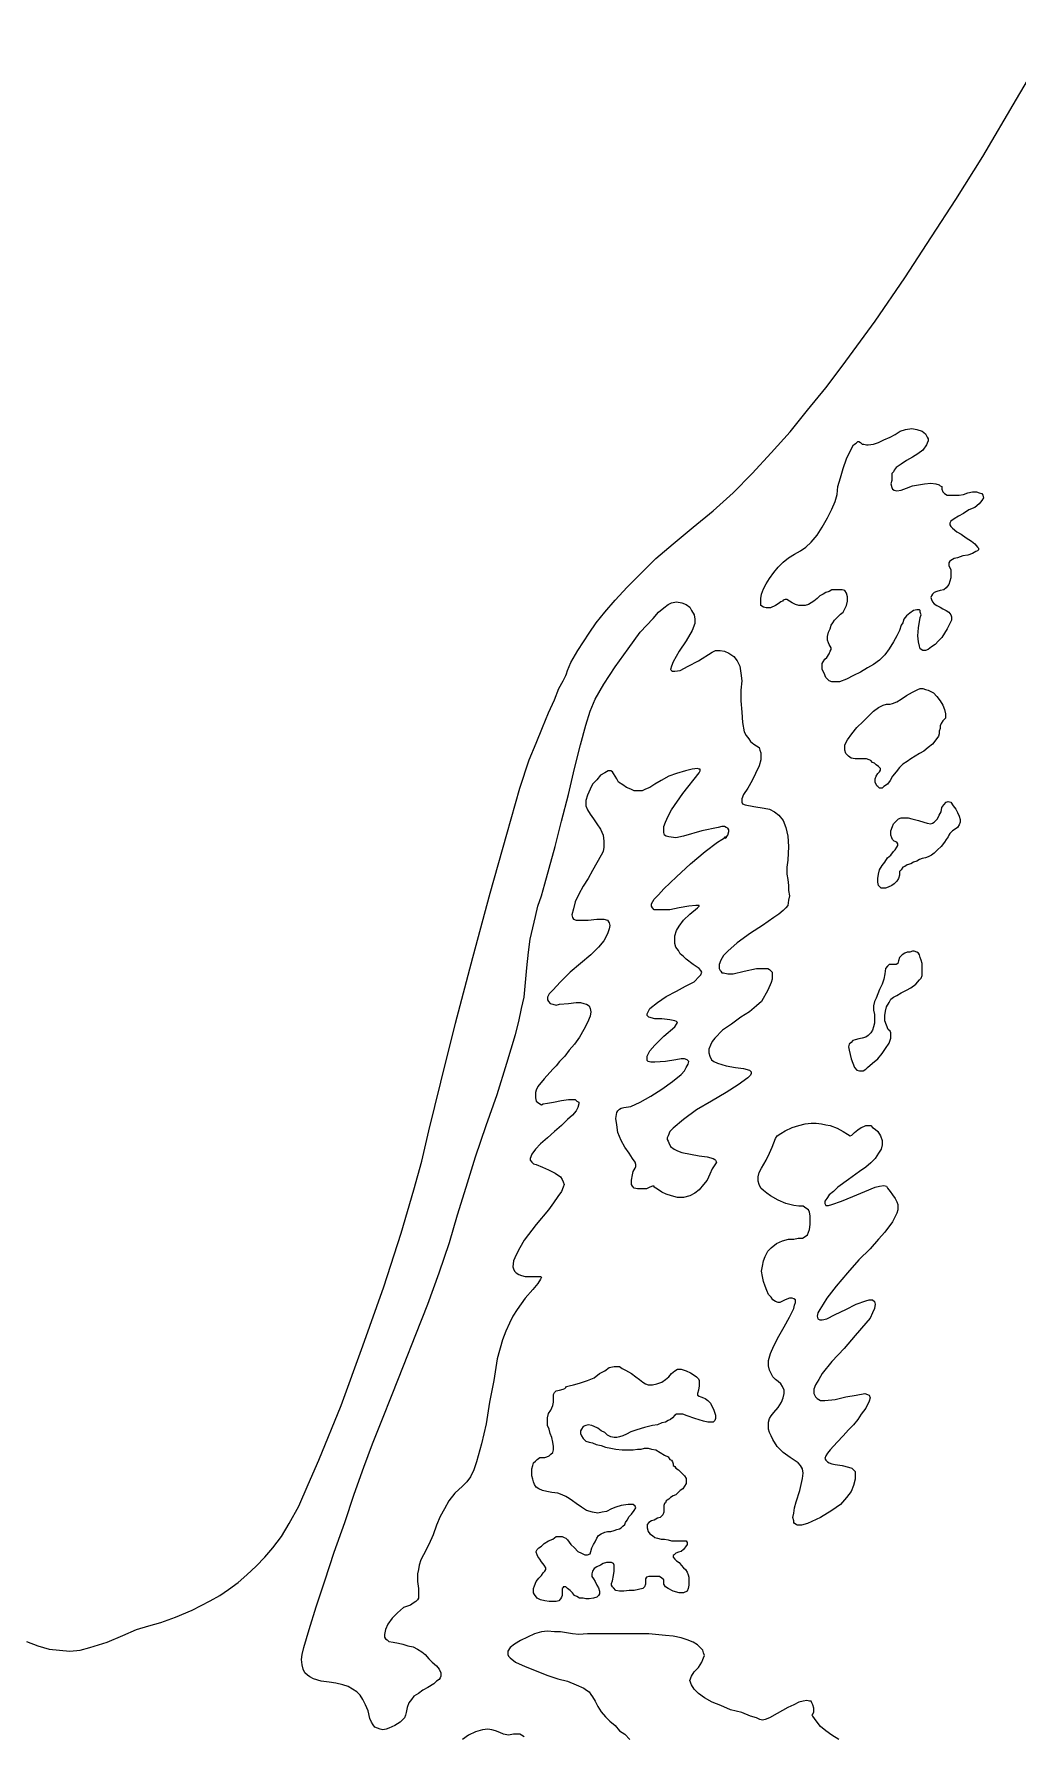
# Model space of a CAD drawing. Extents: x 1231 to 2855, y 3260 to 5268.
# Drawn here: x 1901.4 to 1909.98, y 3515.41 to 3530.25 of the extents above; entities that cross this region are included whole.
import ezdxf

# ---------------------------------------------------------------- set-up
doc = ezdxf.new("R2010")
doc.units = 0
doc.header["$LTSCALE"] = 20
doc.header["$MEASUREMENT"] = 0
doc.layers.add('ACO', color=2, linetype='CONTINUOUS')

msp = doc.modelspace()

# ---------------------------------------------------------------- linework, layer by layer
at = {"layer": 'ACO'}
for points in [[(1906.047, 3524.669), (1906.055, 3524.7), (1906.085, 3524.768), (1906.146, 3524.873), (1906.244, 3525.025), (1906.304, 3525.115), (1906.38, 3525.206), (1906.471, 3525.312), (1906.577, 3525.425), (1906.697, 3525.546), (1906.826, 3525.675), (1906.977, 3525.803), (1907.151, 3525.947), (1907.325, 3526.09), (1907.499, 3526.249), (1907.665, 3526.415), (1907.831, 3526.597), (1907.997, 3526.778), (1908.149, 3526.967), (1908.307, 3527.163), (1908.451, 3527.352), (1908.738, 3527.745), (1908.995, 3528.123), (1909.229, 3528.479), (1909.441, 3528.804), (1909.675, 3529.181), (1909.97, 3529.68), (1910.303, 3530.247)], [(1908.088, 3525.743), (1908.134, 3525.773), (1908.179, 3525.818), (1908.232, 3525.879), (1908.277, 3525.947), (1908.322, 3526.03), (1908.36, 3526.105), (1908.39, 3526.173), (1908.406, 3526.234), (1908.413, 3526.302), (1908.436, 3526.377), (1908.459, 3526.461), (1908.489, 3526.544), (1908.519, 3526.612), (1908.549, 3526.665), (1908.572, 3526.68), (1908.587, 3526.695), (1908.595, 3526.695), (1908.61, 3526.687), (1908.625, 3526.672), (1908.64, 3526.672), (1908.663, 3526.665), (1908.678, 3526.665), (1908.723, 3526.672), (1908.768, 3526.687), (1908.814, 3526.71), (1908.867, 3526.733), (1908.912, 3526.755), (1908.957, 3526.786), (1909.003, 3526.801), (1909.056, 3526.808), (1909.101, 3526.801), (1909.146, 3526.786), (1909.177, 3526.763), (1909.192, 3526.733), (1909.199, 3526.718), (1909.199, 3526.702), (1909.192, 3526.68), (1909.184, 3526.665), (1909.154, 3526.619), (1909.109, 3526.589), (1909.063, 3526.559), (1909.01, 3526.529), (1908.965, 3526.498), (1908.92, 3526.468), (1908.904, 3526.445), (1908.897, 3526.43), (1908.882, 3526.415), (1908.882, 3526.393), (1908.882, 3526.355), (1908.874, 3526.325), (1908.882, 3526.294), (1908.889, 3526.279), (1908.904, 3526.272), (1908.927, 3526.264), (1908.965, 3526.272), (1909.01, 3526.287), (1909.063, 3526.309), (1909.116, 3526.317), (1909.169, 3526.325), (1909.222, 3526.332), (1909.267, 3526.325), (1909.297, 3526.317), (1909.305, 3526.309), (1909.32, 3526.302), (1909.32, 3526.294), (1909.32, 3526.279), (1909.328, 3526.256), (1909.343, 3526.241), (1909.365, 3526.226), (1909.396, 3526.226), (1909.426, 3526.226), (1909.471, 3526.226), (1909.509, 3526.234), (1909.547, 3526.249), (1909.585, 3526.256), (1909.622, 3526.256), (1909.645, 3526.249), (1909.668, 3526.241), (1909.675, 3526.226), (1909.683, 3526.204), (1909.668, 3526.181), (1909.645, 3526.151), (1909.607, 3526.12), (1909.554, 3526.098), (1909.509, 3526.068), (1909.464, 3526.045), (1909.426, 3526.022), (1909.396, 3526), (1909.388, 3525.984), (1909.388, 3525.969), (1909.396, 3525.954), (1909.411, 3525.939), (1909.449, 3525.909), (1909.486, 3525.886), (1909.532, 3525.856), (1909.577, 3525.826), (1909.607, 3525.803), (1909.63, 3525.773), (1909.638, 3525.765), (1909.638, 3525.75), (1909.63, 3525.743), (1909.615, 3525.735), (1909.585, 3525.72), (1909.547, 3525.705), (1909.502, 3525.697), (1909.456, 3525.682), (1909.426, 3525.675), (1909.396, 3525.659), (1909.388, 3525.652), (1909.381, 3525.637), (1909.381, 3525.629), (1909.381, 3525.614), (1909.396, 3525.576), (1909.396, 3525.546), (1909.396, 3525.508), (1909.388, 3525.478), (1909.381, 3525.448), (1909.358, 3525.418), (1909.335, 3525.402), (1909.305, 3525.395), (1909.275, 3525.387), (1909.252, 3525.38), (1909.237, 3525.365), (1909.229, 3525.35), (1909.222, 3525.334), (1909.229, 3525.319), (1909.237, 3525.297), (1909.252, 3525.281), (1909.275, 3525.266), (1909.305, 3525.251), (1909.328, 3525.236), (1909.358, 3525.221), (1909.381, 3525.206), (1909.396, 3525.183), (1909.403, 3525.168), (1909.403, 3525.138), (1909.365, 3525.062), (1909.32, 3524.987), (1909.29, 3524.956), (1909.26, 3524.926), (1909.229, 3524.904), (1909.199, 3524.881), (1909.177, 3524.873), (1909.154, 3524.873), (1909.131, 3524.888), (1909.124, 3524.911), (1909.116, 3524.949), (1909.109, 3525.002), (1909.116, 3525.07), (1909.131, 3525.161), (1909.139, 3525.183), (1909.131, 3525.206), (1909.131, 3525.221), (1909.124, 3525.229), (1909.101, 3525.229), (1909.071, 3525.221), (1909.04, 3525.198), (1909.01, 3525.176), (1908.988, 3525.145), (1908.98, 3525.115), (1908.965, 3525.093), (1908.95, 3525.047), (1908.927, 3525.002), (1908.897, 3524.949), (1908.859, 3524.888), (1908.821, 3524.836), (1908.776, 3524.79), (1908.723, 3524.752), (1908.67, 3524.722), (1908.61, 3524.684), (1908.549, 3524.654), (1908.489, 3524.624), (1908.428, 3524.601), (1908.383, 3524.601), (1908.36, 3524.601), (1908.338, 3524.609), (1908.322, 3524.624), (1908.307, 3524.639), (1908.292, 3524.677), (1908.277, 3524.707), (1908.277, 3524.737), (1908.277, 3524.76), (1908.285, 3524.775), (1908.3, 3524.798), (1908.315, 3524.813), (1908.338, 3524.843), (1908.345, 3524.866), (1908.353, 3524.881), (1908.353, 3524.896), (1908.345, 3524.911), (1908.338, 3524.926), (1908.33, 3524.941), (1908.322, 3524.964), (1908.322, 3524.994), (1908.33, 3525.032), (1908.345, 3525.062), (1908.353, 3525.093), (1908.368, 3525.115), (1908.383, 3525.138), (1908.398, 3525.153), (1908.421, 3525.176), (1908.436, 3525.191), (1908.459, 3525.206), (1908.474, 3525.236), (1908.489, 3525.266), (1908.496, 3525.304), (1908.496, 3525.342), (1908.489, 3525.372), (1908.474, 3525.395), (1908.451, 3525.402), (1908.421, 3525.402), (1908.39, 3525.402), (1908.36, 3525.402), (1908.338, 3525.387), (1908.307, 3525.38), (1908.285, 3525.365), (1908.254, 3525.35), (1908.232, 3525.327), (1908.202, 3525.304), (1908.179, 3525.289), (1908.156, 3525.274), (1908.126, 3525.266), (1908.103, 3525.266), (1908.073, 3525.266), (1908.043, 3525.274), (1908.013, 3525.289), (1907.99, 3525.304), (1907.967, 3525.319), (1907.952, 3525.319), (1907.937, 3525.312), (1907.929, 3525.304), (1907.914, 3525.297), (1907.892, 3525.281), (1907.869, 3525.266), (1907.824, 3525.244), (1907.786, 3525.244), (1907.763, 3525.251), (1907.74, 3525.266), (1907.74, 3525.289), (1907.74, 3525.327), (1907.748, 3525.365), (1907.763, 3525.41), (1907.786, 3525.455), (1907.816, 3525.501), (1907.854, 3525.554), (1907.892, 3525.599), (1907.937, 3525.644), (1907.982, 3525.682), (1908.035, 3525.712), (1908.088, 3525.743), (1908.088, 3525.743)], [(1907.068, 3520.104), (1907.015, 3520.104), (1906.962, 3520.119), (1906.917, 3520.134), (1906.879, 3520.15), (1906.849, 3520.172), (1906.826, 3520.187), (1906.811, 3520.195), (1906.811, 3520.202), (1906.796, 3520.202), (1906.773, 3520.195), (1906.743, 3520.18), (1906.705, 3520.18), (1906.667, 3520.18), (1906.637, 3520.187), (1906.622, 3520.202), (1906.614, 3520.218), (1906.614, 3520.233), (1906.614, 3520.255), (1906.622, 3520.301), (1906.629, 3520.331), (1906.645, 3520.361), (1906.652, 3520.376), (1906.652, 3520.391), (1906.645, 3520.414), (1906.622, 3520.444), (1906.592, 3520.49), (1906.554, 3520.543), (1906.524, 3520.603), (1906.493, 3520.671), (1906.486, 3520.739), (1906.478, 3520.792), (1906.486, 3520.845), (1906.493, 3520.86), (1906.509, 3520.875), (1906.524, 3520.883), (1906.546, 3520.89), (1906.607, 3520.898), (1906.69, 3520.936), (1906.781, 3520.988), (1906.879, 3521.049), (1906.97, 3521.117), (1907.045, 3521.177), (1907.075, 3521.208), (1907.09, 3521.238), (1907.106, 3521.268), (1907.113, 3521.291), (1907.098, 3521.306), (1907.075, 3521.313), (1907.045, 3521.313), (1907, 3521.306), (1906.909, 3521.291), (1906.818, 3521.283), (1906.781, 3521.283), (1906.758, 3521.291), (1906.75, 3521.298), (1906.75, 3521.313), (1906.75, 3521.321), (1906.75, 3521.336), (1906.773, 3521.382), (1906.818, 3521.434), (1906.894, 3521.51), (1906.992, 3521.593), (1907.007, 3521.616), (1907.015, 3521.631), (1907.007, 3521.638), (1906.992, 3521.646), (1906.947, 3521.654), (1906.879, 3521.661), (1906.818, 3521.661), (1906.765, 3521.676), (1906.75, 3521.691), (1906.75, 3521.706), (1906.758, 3521.722), (1906.773, 3521.752), (1906.841, 3521.805), (1906.917, 3521.858), (1907.007, 3521.903), (1907.083, 3521.948), (1907.159, 3521.986), (1907.204, 3522.031), (1907.219, 3522.047), (1907.227, 3522.069), (1907.219, 3522.084), (1907.204, 3522.1), (1907.151, 3522.137), (1907.09, 3522.183), (1907.068, 3522.205), (1907.038, 3522.228), (1907.022, 3522.258), (1907, 3522.288), (1906.992, 3522.319), (1906.992, 3522.349), (1906.992, 3522.387), (1907.007, 3522.432), (1907.03, 3522.47), (1907.068, 3522.523), (1907.121, 3522.576), (1907.189, 3522.629), (1907.204, 3522.644), (1907.204, 3522.651), (1907.189, 3522.651), (1907.174, 3522.651), (1907.113, 3522.644), (1907.03, 3522.629), (1906.947, 3522.613), (1906.871, 3522.613), (1906.834, 3522.613), (1906.811, 3522.613), (1906.796, 3522.629), (1906.788, 3522.644), (1906.788, 3522.666), (1906.811, 3522.704), (1906.849, 3522.742), (1906.894, 3522.795), (1907.007, 3522.901), (1907.128, 3523.014), (1907.257, 3523.12), (1907.363, 3523.203), (1907.4, 3523.226), (1907.423, 3523.241), (1907.431, 3523.248), (1907.438, 3523.248), (1907.438, 3523.241), (1907.431, 3523.233), (1907.453, 3523.263), (1907.461, 3523.294), (1907.461, 3523.309), (1907.453, 3523.324), (1907.438, 3523.331), (1907.423, 3523.339), (1907.4, 3523.339), (1907.37, 3523.331), (1907.227, 3523.301), (1907.068, 3523.256), (1907, 3523.241), (1906.939, 3523.248), (1906.917, 3523.256), (1906.902, 3523.263), (1906.894, 3523.286), (1906.894, 3523.309), (1906.894, 3523.339), (1906.909, 3523.377), (1906.932, 3523.43), (1906.962, 3523.483), (1907.06, 3523.626), (1907.204, 3523.808), (1907.211, 3523.823), (1907.211, 3523.838), (1907.204, 3523.838), (1907.189, 3523.845), (1907.143, 3523.838), (1907.083, 3523.823), (1907.007, 3523.8), (1906.939, 3523.777), (1906.871, 3523.74), (1906.818, 3523.709), (1906.773, 3523.679), (1906.735, 3523.664), (1906.705, 3523.649), (1906.667, 3523.649), (1906.637, 3523.649), (1906.607, 3523.664), (1906.569, 3523.679), (1906.539, 3523.702), (1906.501, 3523.725), (1906.486, 3523.755), (1906.471, 3523.777), (1906.456, 3523.8), (1906.448, 3523.815), (1906.433, 3523.823), (1906.41, 3523.823), (1906.38, 3523.808), (1906.342, 3523.785), (1906.312, 3523.747), (1906.274, 3523.709), (1906.252, 3523.664), (1906.229, 3523.611), (1906.214, 3523.566), (1906.214, 3523.52), (1906.229, 3523.483), (1906.252, 3523.445), (1906.282, 3523.407), (1906.312, 3523.362), (1906.342, 3523.316), (1906.365, 3523.263), (1906.372, 3523.211), (1906.372, 3523.18), (1906.372, 3523.158), (1906.365, 3523.12), (1906.35, 3523.09), (1906.312, 3523.022), (1906.274, 3522.954), (1906.236, 3522.886), (1906.191, 3522.818), (1906.153, 3522.75), (1906.123, 3522.681), (1906.108, 3522.621), (1906.093, 3522.568), (1906.1, 3522.545), (1906.108, 3522.53), (1906.131, 3522.523), (1906.161, 3522.523), (1906.236, 3522.523), (1906.312, 3522.53), (1906.342, 3522.53), (1906.372, 3522.53), (1906.403, 3522.523), (1906.418, 3522.5), (1906.425, 3522.477), (1906.418, 3522.447), (1906.403, 3522.402), (1906.372, 3522.341), (1906.327, 3522.288), (1906.259, 3522.22), (1906.168, 3522.145), (1906.078, 3522.069), (1905.995, 3521.986), (1905.927, 3521.911), (1905.896, 3521.88), (1905.881, 3521.85), (1905.881, 3521.827), (1905.889, 3521.812), (1905.904, 3521.797), (1905.927, 3521.79), (1905.957, 3521.782), (1905.987, 3521.79), (1906.063, 3521.797), (1906.131, 3521.805), (1906.168, 3521.805), (1906.199, 3521.797), (1906.221, 3521.79), (1906.244, 3521.775), (1906.252, 3521.752), (1906.259, 3521.722), (1906.252, 3521.684), (1906.229, 3521.631), (1906.199, 3521.57), (1906.161, 3521.502), (1906.115, 3521.442), (1906.07, 3521.389), (1906.032, 3521.336), (1905.987, 3521.291), (1905.957, 3521.253), (1905.927, 3521.223), (1905.851, 3521.14), (1905.798, 3521.072), (1905.783, 3521.041), (1905.775, 3521.019), (1905.775, 3520.996), (1905.775, 3520.973), (1905.783, 3520.943), (1905.806, 3520.928), (1905.828, 3520.913), (1905.843, 3520.92), (1905.881, 3520.928), (1905.934, 3520.936), (1906.002, 3520.951), (1906.063, 3520.958), (1906.093, 3520.958), (1906.123, 3520.958), (1906.138, 3520.943), (1906.153, 3520.936), (1906.153, 3520.92), (1906.146, 3520.89), (1906.131, 3520.86), (1906.1, 3520.822), (1906.055, 3520.784), (1906.002, 3520.732), (1905.942, 3520.679), (1905.881, 3520.626), (1905.821, 3520.573), (1905.775, 3520.527), (1905.745, 3520.482), (1905.73, 3520.444), (1905.73, 3520.429), (1905.745, 3520.414), (1905.76, 3520.399), (1905.783, 3520.391), (1905.836, 3520.369), (1905.889, 3520.346), (1905.949, 3520.316), (1905.995, 3520.286), (1906.01, 3520.263), (1906.017, 3520.24), (1906.025, 3520.218), (1906.017, 3520.195), (1906.002, 3520.157), (1905.972, 3520.112), (1905.934, 3520.059), (1905.889, 3519.998), (1905.783, 3519.87), (1905.677, 3519.734), (1905.639, 3519.666), (1905.609, 3519.605), (1905.586, 3519.552), (1905.579, 3519.5), (1905.586, 3519.484), (1905.594, 3519.462), (1905.609, 3519.447), (1905.632, 3519.432), (1905.654, 3519.424), (1905.685, 3519.416), (1905.73, 3519.416), (1905.775, 3519.416), (1905.798, 3519.416), (1905.821, 3519.416), (1905.828, 3519.409), (1905.821, 3519.394), (1905.798, 3519.356), (1905.753, 3519.303), (1905.685, 3519.227), (1905.617, 3519.129), (1905.579, 3519.069), (1905.549, 3519.008), (1905.518, 3518.94), (1905.488, 3518.865), (1905.443, 3518.698), (1905.413, 3518.509), (1905.375, 3518.32), (1905.345, 3518.132), (1905.307, 3517.958), (1905.261, 3517.799), (1905.239, 3517.731), (1905.209, 3517.67), (1905.178, 3517.625), (1905.14, 3517.587), (1905.072, 3517.527), (1905.02, 3517.459), (1904.982, 3517.391), (1904.944, 3517.323), (1904.914, 3517.247), (1904.884, 3517.164), (1904.846, 3517.081), (1904.8, 3516.99), (1904.778, 3516.945), (1904.763, 3516.9), (1904.755, 3516.862), (1904.747, 3516.824), (1904.747, 3516.756), (1904.755, 3516.695), (1904.755, 3516.65), (1904.755, 3516.612), (1904.747, 3516.597), (1904.732, 3516.582), (1904.71, 3516.567), (1904.687, 3516.552), (1904.627, 3516.529), (1904.574, 3516.484), (1904.528, 3516.438), (1904.49, 3516.386), (1904.468, 3516.34), (1904.46, 3516.295), (1904.46, 3516.272), (1904.468, 3516.257), (1904.483, 3516.25), (1904.498, 3516.234), (1904.536, 3516.227), (1904.581, 3516.219), (1904.619, 3516.212), (1904.664, 3516.197), (1904.71, 3516.189), (1904.747, 3516.166), (1904.785, 3516.144), (1904.815, 3516.121), (1904.846, 3516.083), (1904.876, 3516.053), (1904.914, 3516.023), (1904.936, 3515.993), (1904.952, 3515.962), (1904.952, 3515.932), (1904.944, 3515.917), (1904.936, 3515.902), (1904.914, 3515.887), (1904.891, 3515.864), (1904.838, 3515.834), (1904.793, 3515.811), (1904.755, 3515.781), (1904.717, 3515.758), (1904.695, 3515.728), (1904.672, 3515.698), (1904.657, 3515.66), (1904.649, 3515.615), (1904.642, 3515.592), (1904.634, 3515.569), (1904.619, 3515.554), (1904.596, 3515.532), (1904.551, 3515.501), (1904.498, 3515.479), (1904.475, 3515.471), (1904.445, 3515.463), (1904.422, 3515.471), (1904.4, 3515.479), (1904.377, 3515.486), (1904.362, 3515.509), (1904.347, 3515.532), (1904.332, 3515.562), (1904.317, 3515.63), (1904.294, 3515.683), (1904.271, 3515.728), (1904.249, 3515.766), (1904.218, 3515.796), (1904.181, 3515.819), (1904.143, 3515.841), (1904.097, 3515.857), (1904.037, 3515.872), (1903.977, 3515.879), (1903.909, 3515.887), (1903.84, 3515.909), (1903.81, 3515.925), (1903.788, 3515.94), (1903.765, 3515.962), (1903.75, 3515.993), (1903.742, 3516.03), (1903.735, 3516.076), (1903.742, 3516.121), (1903.757, 3516.182), (1903.803, 3516.34), (1903.863, 3516.537), (1903.939, 3516.763), (1904.022, 3517.013), (1904.113, 3517.27), (1904.196, 3517.519), (1904.279, 3517.754), (1904.354, 3517.958), (1904.438, 3518.162), (1904.528, 3518.388), (1904.627, 3518.638), (1904.732, 3518.91), (1904.838, 3519.175), (1904.936, 3519.447), (1905.027, 3519.711), (1905.095, 3519.953), (1905.171, 3520.195), (1905.254, 3520.459), (1905.345, 3520.732), (1905.443, 3521.004), (1905.526, 3521.276), (1905.602, 3521.525), (1905.632, 3521.638), (1905.654, 3521.752), (1905.677, 3521.85), (1905.685, 3521.948), (1905.7, 3522.107), (1905.715, 3522.243), (1905.73, 3522.356), (1905.753, 3522.455), (1905.775, 3522.553), (1905.798, 3522.644), (1905.828, 3522.734), (1905.859, 3522.84), (1905.896, 3522.976), (1905.949, 3523.165), (1906.002, 3523.384), (1906.063, 3523.619), (1906.115, 3523.845), (1906.168, 3524.05), (1906.214, 3524.223), (1906.252, 3524.344), (1906.297, 3524.45), (1906.372, 3524.579), (1906.471, 3524.73), (1906.584, 3524.888), (1906.69, 3525.032), (1906.803, 3525.153), (1906.849, 3525.206), (1906.894, 3525.244), (1906.932, 3525.274), (1906.962, 3525.289), (1907.007, 3525.297), (1907.053, 3525.289), (1907.09, 3525.274), (1907.121, 3525.251), (1907.136, 3525.221), (1907.159, 3525.183), (1907.166, 3525.145), (1907.166, 3525.108), (1907.143, 3525.047), (1907.09, 3524.956), (1907.03, 3524.866), (1906.977, 3524.775), (1906.962, 3524.737), (1906.954, 3524.707), (1906.962, 3524.7), (1906.97, 3524.692), (1906.977, 3524.692), (1906.992, 3524.692), (1907.038, 3524.7), (1907.106, 3524.737), (1907.196, 3524.783), (1907.317, 3524.858), (1907.347, 3524.873), (1907.385, 3524.873), (1907.423, 3524.866), (1907.461, 3524.851), (1907.506, 3524.82), (1907.536, 3524.783), (1907.559, 3524.737), (1907.567, 3524.677), (1907.574, 3524.609), (1907.567, 3524.526), (1907.567, 3524.435), (1907.574, 3524.337), (1907.582, 3524.246), (1907.597, 3524.163), (1907.612, 3524.133), (1907.635, 3524.102), (1907.65, 3524.08), (1907.68, 3524.057), (1907.703, 3524.042), (1907.725, 3524.027), (1907.733, 3524.004), (1907.74, 3523.981), (1907.74, 3523.921), (1907.725, 3523.868), (1907.695, 3523.8), (1907.665, 3523.74), (1907.627, 3523.672), (1907.589, 3523.619), (1907.574, 3523.581), (1907.574, 3523.551), (1907.582, 3523.536), (1907.604, 3523.528), (1907.68, 3523.513), (1907.771, 3523.498), (1907.816, 3523.49), (1907.861, 3523.468), (1907.899, 3523.437), (1907.937, 3523.392), (1907.96, 3523.331), (1907.975, 3523.256), (1907.982, 3523.165), (1907.975, 3523.044), (1907.967, 3522.984), (1907.967, 3522.923), (1907.975, 3522.878), (1907.982, 3522.825), (1907.982, 3522.78), (1907.99, 3522.734), (1907.982, 3522.697), (1907.975, 3522.651), (1907.96, 3522.629), (1907.937, 3522.606), (1907.899, 3522.576), (1907.854, 3522.545), (1907.756, 3522.477), (1907.65, 3522.409), (1907.536, 3522.326), (1907.453, 3522.251), (1907.415, 3522.213), (1907.393, 3522.175), (1907.378, 3522.137), (1907.378, 3522.1), (1907.385, 3522.084), (1907.393, 3522.077), (1907.4, 3522.062), (1907.415, 3522.062), (1907.453, 3522.054), (1907.499, 3522.054), (1907.597, 3522.077), (1907.703, 3522.1), (1907.748, 3522.1), (1907.786, 3522.1), (1907.801, 3522.1), (1907.816, 3522.092), (1907.831, 3522.077), (1907.839, 3522.069), (1907.839, 3522.054), (1907.839, 3522.031), (1907.839, 3522.009), (1907.831, 3521.979), (1907.801, 3521.911), (1907.748, 3521.812), (1907.703, 3521.775), (1907.642, 3521.722), (1907.567, 3521.676), (1907.484, 3521.616), (1907.408, 3521.563), (1907.34, 3521.495), (1907.317, 3521.465), (1907.302, 3521.434), (1907.287, 3521.397), (1907.287, 3521.366), (1907.295, 3521.336), (1907.31, 3521.306), (1907.332, 3521.291), (1907.363, 3521.276), (1907.438, 3521.253), (1907.521, 3521.238), (1907.589, 3521.23), (1907.642, 3521.215), (1907.657, 3521.2), (1907.657, 3521.185), (1907.65, 3521.17), (1907.627, 3521.147), (1907.544, 3521.087), (1907.438, 3521.019), (1907.31, 3520.943), (1907.181, 3520.868), (1907.068, 3520.784), (1906.977, 3520.709), (1906.947, 3520.679), (1906.932, 3520.641), (1906.924, 3520.626), (1906.924, 3520.611), (1906.932, 3520.595), (1906.939, 3520.58), (1906.954, 3520.55), (1906.985, 3520.527), (1907.015, 3520.512), (1907.053, 3520.497), (1907.128, 3520.482), (1907.204, 3520.467), (1907.272, 3520.459), (1907.325, 3520.444), (1907.34, 3520.437), (1907.347, 3520.429), (1907.355, 3520.414), (1907.347, 3520.399), (1907.317, 3520.354), (1907.295, 3520.308), (1907.272, 3520.255), (1907.242, 3520.218), (1907.204, 3520.172), (1907.166, 3520.142), (1907.121, 3520.119), (1907.068, 3520.104), (1907.068, 3520.104)], [(1901.339, 3516.234), (1901.437, 3516.197), (1901.535, 3516.166), (1901.626, 3516.159), (1901.717, 3516.151), (1901.807, 3516.159), (1901.89, 3516.182), (1902.042, 3516.227), (1902.178, 3516.287), (1902.299, 3516.34), (1902.404, 3516.37), (1902.51, 3516.401), (1902.639, 3516.446), (1902.782, 3516.507), (1902.941, 3516.59), (1903.024, 3516.635), (1903.1, 3516.688), (1903.183, 3516.748), (1903.259, 3516.816), (1903.342, 3516.892), (1903.417, 3516.968), (1903.485, 3517.051), (1903.561, 3517.149), (1903.629, 3517.262), (1903.712, 3517.413), (1903.795, 3517.602), (1903.886, 3517.814), (1904.082, 3518.29), (1904.271, 3518.812), (1904.453, 3519.326), (1904.604, 3519.794), (1904.717, 3520.172), (1904.785, 3520.422), (1904.846, 3520.686), (1904.952, 3521.109), (1905.08, 3521.623), (1905.231, 3522.198), (1905.382, 3522.757), (1905.526, 3523.271), (1905.639, 3523.672), (1905.722, 3523.921), (1905.783, 3524.065), (1905.836, 3524.201), (1905.889, 3524.329), (1905.942, 3524.443), (1905.979, 3524.541), (1906.017, 3524.609), (1906.04, 3524.654), (1906.047, 3524.669), (1906.047, 3524.669)], [(1908.602, 3523.929), (1908.564, 3523.929), (1908.527, 3523.936), (1908.504, 3523.951), (1908.481, 3523.974), (1908.474, 3524.004), (1908.474, 3524.05), (1908.496, 3524.095), (1908.534, 3524.148), (1908.579, 3524.201), (1908.632, 3524.254), (1908.678, 3524.299), (1908.723, 3524.344), (1908.768, 3524.375), (1908.806, 3524.397), (1908.836, 3524.405), (1908.867, 3524.405), (1908.889, 3524.412), (1908.927, 3524.427), (1908.965, 3524.45), (1909.01, 3524.48), (1909.063, 3524.511), (1909.109, 3524.533), (1909.131, 3524.541), (1909.154, 3524.541), (1909.177, 3524.533), (1909.199, 3524.526), (1909.245, 3524.503), (1909.275, 3524.473), (1909.305, 3524.435), (1909.328, 3524.397), (1909.343, 3524.359), (1909.35, 3524.322), (1909.35, 3524.284), (1909.328, 3524.261), (1909.313, 3524.238), (1909.305, 3524.216), (1909.305, 3524.193), (1909.297, 3524.17), (1909.297, 3524.148), (1909.29, 3524.125), (1909.267, 3524.095), (1909.237, 3524.057), (1909.199, 3524.027), (1909.161, 3523.997), (1909.124, 3523.974), (1909.086, 3523.951), (1909.048, 3523.929), (1909.018, 3523.906), (1908.98, 3523.883), (1908.95, 3523.853), (1908.92, 3523.815), (1908.889, 3523.777), (1908.867, 3523.74), (1908.844, 3523.709), (1908.814, 3523.687), (1908.799, 3523.672), (1908.784, 3523.672), (1908.776, 3523.672), (1908.761, 3523.687), (1908.753, 3523.694), (1908.738, 3523.725), (1908.738, 3523.755), (1908.746, 3523.777), (1908.761, 3523.8), (1908.776, 3523.815), (1908.784, 3523.83), (1908.784, 3523.845), (1908.768, 3523.861), (1908.746, 3523.876), (1908.731, 3523.891), (1908.715, 3523.898), (1908.7, 3523.913), (1908.685, 3523.921), (1908.663, 3523.929), (1908.64, 3523.929), (1908.602, 3523.929), (1908.602, 3523.929)], [(1908.791, 3522.802), (1908.768, 3522.825), (1908.761, 3522.855), (1908.761, 3522.886), (1908.768, 3522.923), (1908.776, 3522.961), (1908.799, 3522.999), (1908.821, 3523.029), (1908.844, 3523.067), (1908.874, 3523.09), (1908.897, 3523.12), (1908.912, 3523.135), (1908.927, 3523.158), (1908.935, 3523.173), (1908.935, 3523.188), (1908.927, 3523.203), (1908.904, 3523.211), (1908.897, 3523.218), (1908.889, 3523.226), (1908.882, 3523.241), (1908.874, 3523.263), (1908.874, 3523.301), (1908.889, 3523.339), (1908.897, 3523.362), (1908.912, 3523.377), (1908.927, 3523.392), (1908.942, 3523.407), (1908.965, 3523.415), (1908.995, 3523.415), (1909.025, 3523.415), (1909.056, 3523.407), (1909.116, 3523.392), (1909.161, 3523.377), (1909.192, 3523.369), (1909.222, 3523.362), (1909.237, 3523.369), (1909.252, 3523.377), (1909.267, 3523.392), (1909.282, 3523.407), (1909.297, 3523.437), (1909.313, 3523.468), (1909.32, 3523.505), (1909.335, 3523.528), (1909.358, 3523.551), (1909.373, 3523.558), (1909.396, 3523.551), (1909.418, 3523.52), (1909.441, 3523.49), (1909.456, 3523.46), (1909.471, 3523.43), (1909.479, 3523.4), (1909.479, 3523.377), (1909.471, 3523.354), (1909.456, 3523.331), (1909.434, 3523.316), (1909.411, 3523.301), (1909.396, 3523.286), (1909.388, 3523.279), (1909.381, 3523.263), (1909.373, 3523.248), (1909.358, 3523.226), (1909.343, 3523.203), (1909.313, 3523.165), (1909.282, 3523.135), (1909.252, 3523.105), (1909.229, 3523.09), (1909.199, 3523.075), (1909.177, 3523.067), (1909.146, 3523.059), (1909.124, 3523.052), (1909.101, 3523.037), (1909.071, 3523.029), (1909.048, 3523.014), (1909.018, 3523.006), (1908.995, 3522.991), (1908.98, 3522.984), (1908.965, 3522.961), (1908.95, 3522.946), (1908.95, 3522.916), (1908.942, 3522.886), (1908.927, 3522.863), (1908.904, 3522.84), (1908.882, 3522.825), (1908.852, 3522.81), (1908.829, 3522.802), (1908.806, 3522.802), (1908.791, 3522.802), (1908.791, 3522.802)], [(1909.078, 3522.251), (1909.078, 3522.251), (1909.063, 3522.251), (1909.04, 3522.243), (1909.018, 3522.243), (1908.995, 3522.236), (1908.972, 3522.22), (1908.95, 3522.198), (1908.942, 3522.168), (1908.935, 3522.145), (1908.92, 3522.137), (1908.897, 3522.137), (1908.882, 3522.137), (1908.859, 3522.137), (1908.844, 3522.122), (1908.829, 3522.1), (1908.821, 3522.054), (1908.814, 3522.009), (1908.799, 3521.963), (1908.776, 3521.918), (1908.761, 3521.88), (1908.746, 3521.843), (1908.731, 3521.812), (1908.723, 3521.775), (1908.723, 3521.737), (1908.731, 3521.699), (1908.731, 3521.661), (1908.731, 3521.623), (1908.723, 3521.593), (1908.715, 3521.563), (1908.7, 3521.54), (1908.678, 3521.518), (1908.655, 3521.502), (1908.625, 3521.495), (1908.595, 3521.487), (1908.564, 3521.48), (1908.542, 3521.472), (1908.527, 3521.457), (1908.511, 3521.442), (1908.504, 3521.419), (1908.511, 3521.389), (1908.519, 3521.351), (1908.527, 3521.313), (1908.542, 3521.276), (1908.557, 3521.238), (1908.579, 3521.215), (1908.602, 3521.208), (1908.617, 3521.208), (1908.632, 3521.208), (1908.655, 3521.223), (1908.67, 3521.238), (1908.715, 3521.276), (1908.761, 3521.313), (1908.799, 3521.359), (1908.829, 3521.404), (1908.859, 3521.45), (1908.874, 3521.495), (1908.874, 3521.518), (1908.874, 3521.54), (1908.867, 3521.555), (1908.852, 3521.57), (1908.836, 3521.608), (1908.821, 3521.646), (1908.821, 3521.691), (1908.829, 3521.729), (1908.836, 3521.767), (1908.859, 3521.805), (1908.874, 3521.835), (1908.897, 3521.85), (1908.927, 3521.865), (1908.965, 3521.888), (1909.01, 3521.911), (1909.048, 3521.933), (1909.093, 3521.963), (1909.124, 3522.001), (1909.139, 3522.016), (1909.146, 3522.039), (1909.146, 3522.054), (1909.146, 3522.077), (1909.146, 3522.115), (1909.146, 3522.145), (1909.139, 3522.175), (1909.131, 3522.198), (1909.124, 3522.22), (1909.116, 3522.236), (1909.101, 3522.243), (1909.078, 3522.251), (1909.078, 3522.251)], [(1908.519, 3520.641), (1908.534, 3520.648), (1908.557, 3520.671), (1908.587, 3520.694), (1908.617, 3520.716), (1908.64, 3520.724), (1908.655, 3520.732), (1908.678, 3520.732), (1908.7, 3520.732), (1908.715, 3520.716), (1908.738, 3520.701), (1908.761, 3520.679), (1908.784, 3520.641), (1908.799, 3520.603), (1908.799, 3520.565), (1908.791, 3520.527), (1908.768, 3520.49), (1908.738, 3520.444), (1908.7, 3520.407), (1908.655, 3520.369), (1908.602, 3520.331), (1908.504, 3520.263), (1908.413, 3520.195), (1908.375, 3520.157), (1908.338, 3520.127), (1908.315, 3520.097), (1908.3, 3520.074), (1908.3, 3520.051), (1908.307, 3520.036), (1908.33, 3520.036), (1908.36, 3520.044), (1908.443, 3520.074), (1908.542, 3520.112), (1908.647, 3520.157), (1908.738, 3520.195), (1908.776, 3520.202), (1908.814, 3520.21), (1908.836, 3520.202), (1908.844, 3520.187), (1908.867, 3520.157), (1908.889, 3520.127), (1908.912, 3520.097), (1908.927, 3520.066), (1908.935, 3520.044), (1908.935, 3520.021), (1908.935, 3519.998), (1908.927, 3519.968), (1908.889, 3519.893), (1908.821, 3519.802), (1908.768, 3519.741), (1908.693, 3519.658), (1908.595, 3519.56), (1908.496, 3519.447), (1908.398, 3519.333), (1908.315, 3519.227), (1908.285, 3519.175), (1908.254, 3519.129), (1908.239, 3519.099), (1908.232, 3519.069), (1908.239, 3519.046), (1908.254, 3519.038), (1908.277, 3519.038), (1908.315, 3519.046), (1908.39, 3519.084), (1908.481, 3519.129), (1908.572, 3519.175), (1908.655, 3519.205), (1908.685, 3519.212), (1908.715, 3519.212), (1908.731, 3519.197), (1908.738, 3519.175), (1908.731, 3519.137), (1908.715, 3519.099), (1908.693, 3519.054), (1908.655, 3519.008), (1908.564, 3518.902), (1908.466, 3518.789), (1908.36, 3518.676), (1908.277, 3518.57), (1908.247, 3518.517), (1908.217, 3518.472), (1908.202, 3518.434), (1908.202, 3518.396), (1908.217, 3518.366), (1908.232, 3518.351), (1908.262, 3518.336), (1908.3, 3518.336), (1908.39, 3518.343), (1908.481, 3518.366), (1908.572, 3518.381), (1908.647, 3518.396), (1908.67, 3518.388), (1908.685, 3518.381), (1908.693, 3518.358), (1908.685, 3518.328), (1908.655, 3518.268), (1908.617, 3518.215), (1908.587, 3518.169), (1908.549, 3518.124), (1908.504, 3518.079), (1908.459, 3518.026), (1908.406, 3517.973), (1908.345, 3517.905), (1908.322, 3517.875), (1908.307, 3517.852), (1908.3, 3517.829), (1908.307, 3517.814), (1908.322, 3517.799), (1908.338, 3517.791), (1908.36, 3517.784), (1908.39, 3517.776), (1908.451, 3517.769), (1908.504, 3517.754), (1908.534, 3517.746), (1908.549, 3517.731), (1908.564, 3517.716), (1908.564, 3517.693), (1908.564, 3517.648), (1908.549, 3517.595), (1908.527, 3517.542), (1908.489, 3517.489), (1908.436, 3517.429), (1908.36, 3517.376), (1908.262, 3517.315), (1908.149, 3517.262), (1908.096, 3517.247), (1908.058, 3517.247), (1908.05, 3517.255), (1908.035, 3517.262), (1908.028, 3517.27), (1908.028, 3517.285), (1908.02, 3517.315), (1908.028, 3517.353), (1908.035, 3517.398), (1908.05, 3517.451), (1908.081, 3517.55), (1908.103, 3517.655), (1908.111, 3517.701), (1908.103, 3517.738), (1908.088, 3517.769), (1908.065, 3517.791), (1907.997, 3517.837), (1907.937, 3517.882), (1907.884, 3517.935), (1907.846, 3517.995), (1907.831, 3518.026), (1907.816, 3518.056), (1907.809, 3518.086), (1907.809, 3518.116), (1907.809, 3518.147), (1907.816, 3518.177), (1907.831, 3518.2), (1907.854, 3518.23), (1907.892, 3518.275), (1907.922, 3518.32), (1907.937, 3518.358), (1907.945, 3518.396), (1907.945, 3518.426), (1907.929, 3518.457), (1907.914, 3518.479), (1907.892, 3518.502), (1907.869, 3518.517), (1907.846, 3518.54), (1907.831, 3518.57), (1907.816, 3518.6), (1907.809, 3518.638), (1907.809, 3518.683), (1907.824, 3518.744), (1907.854, 3518.812), (1907.899, 3518.895), (1907.945, 3518.978), (1907.99, 3519.061), (1908.028, 3519.137), (1908.035, 3519.167), (1908.043, 3519.19), (1908.043, 3519.212), (1908.028, 3519.22), (1908.013, 3519.227), (1907.99, 3519.227), (1907.952, 3519.212), (1907.907, 3519.19), (1907.892, 3519.19), (1907.869, 3519.197), (1907.846, 3519.212), (1907.831, 3519.235), (1907.809, 3519.258), (1907.793, 3519.295), (1907.778, 3519.333), (1907.763, 3519.371), (1907.756, 3519.416), (1907.748, 3519.462), (1907.756, 3519.507), (1907.763, 3519.552), (1907.778, 3519.59), (1907.801, 3519.636), (1907.831, 3519.666), (1907.877, 3519.704), (1907.929, 3519.726), (1907.982, 3519.741), (1908.028, 3519.741), (1908.065, 3519.749), (1908.103, 3519.749), (1908.126, 3519.764), (1908.149, 3519.779), (1908.164, 3519.825), (1908.171, 3519.87), (1908.171, 3519.908), (1908.171, 3519.945), (1908.164, 3519.976), (1908.156, 3519.998), (1908.134, 3520.013), (1908.111, 3520.029), (1908.073, 3520.029), (1908.028, 3520.036), (1907.96, 3520.051), (1907.892, 3520.082), (1907.824, 3520.119), (1907.793, 3520.142), (1907.763, 3520.165), (1907.74, 3520.187), (1907.725, 3520.218), (1907.718, 3520.248), (1907.718, 3520.286), (1907.725, 3520.323), (1907.748, 3520.361), (1907.786, 3520.429), (1907.816, 3520.49), (1907.839, 3520.543), (1907.854, 3520.58), (1907.869, 3520.618), (1907.884, 3520.641), (1907.914, 3520.663), (1907.952, 3520.686), (1908.013, 3520.716), (1908.073, 3520.732), (1908.126, 3520.747), (1908.179, 3520.754), (1908.224, 3520.754), (1908.27, 3520.747), (1908.307, 3520.739), (1908.345, 3520.732), (1908.406, 3520.709), (1908.459, 3520.679), (1908.496, 3520.656), (1908.519, 3520.641), (1908.519, 3520.641)], [(1906.161, 3518.487), (1906.229, 3518.509), (1906.289, 3518.532), (1906.335, 3518.57), (1906.38, 3518.593), (1906.418, 3518.623), (1906.463, 3518.63), (1906.486, 3518.63), (1906.509, 3518.63), (1906.531, 3518.615), (1906.561, 3518.6), (1906.614, 3518.57), (1906.652, 3518.54), (1906.682, 3518.517), (1906.713, 3518.494), (1906.735, 3518.479), (1906.758, 3518.472), (1906.796, 3518.472), (1906.834, 3518.479), (1906.879, 3518.494), (1906.909, 3518.517), (1906.939, 3518.54), (1906.962, 3518.57), (1906.992, 3518.593), (1907.015, 3518.608), (1907.045, 3518.608), (1907.09, 3518.593), (1907.128, 3518.577), (1907.159, 3518.555), (1907.181, 3518.54), (1907.196, 3518.525), (1907.204, 3518.509), (1907.204, 3518.487), (1907.204, 3518.464), (1907.196, 3518.426), (1907.189, 3518.396), (1907.189, 3518.381), (1907.204, 3518.373), (1907.219, 3518.366), (1907.242, 3518.358), (1907.257, 3518.351), (1907.279, 3518.336), (1907.302, 3518.313), (1907.332, 3518.252), (1907.347, 3518.207), (1907.347, 3518.177), (1907.34, 3518.162), (1907.325, 3518.147), (1907.302, 3518.147), (1907.279, 3518.147), (1907.242, 3518.154), (1907.166, 3518.177), (1907.098, 3518.2), (1907.06, 3518.215), (1907.03, 3518.215), (1907.007, 3518.215), (1906.992, 3518.207), (1906.97, 3518.184), (1906.954, 3518.169), (1906.932, 3518.162), (1906.909, 3518.147), (1906.879, 3518.139), (1906.841, 3518.124), (1906.796, 3518.116), (1906.728, 3518.101), (1906.66, 3518.079), (1906.607, 3518.063), (1906.569, 3518.041), (1906.539, 3518.026), (1906.509, 3518.018), (1906.486, 3518.011), (1906.463, 3518.011), (1906.433, 3518.018), (1906.403, 3518.033), (1906.38, 3518.056), (1906.35, 3518.071), (1906.32, 3518.094), (1906.289, 3518.109), (1906.267, 3518.116), (1906.236, 3518.124), (1906.214, 3518.116), (1906.191, 3518.109), (1906.176, 3518.086), (1906.168, 3518.071), (1906.168, 3518.048), (1906.176, 3518.026), (1906.191, 3518.003), (1906.214, 3517.98), (1906.244, 3517.973), (1906.274, 3517.965), (1906.304, 3517.95), (1906.35, 3517.943), (1906.388, 3517.927), (1906.433, 3517.92), (1906.478, 3517.912), (1906.531, 3517.905), (1906.584, 3517.905), (1906.629, 3517.905), (1906.667, 3517.912), (1906.697, 3517.912), (1906.728, 3517.92), (1906.758, 3517.92), (1906.788, 3517.912), (1906.826, 3517.905), (1906.864, 3517.882), (1906.902, 3517.859), (1906.932, 3517.844), (1906.947, 3517.822), (1906.962, 3517.814), (1906.97, 3517.799), (1906.977, 3517.784), (1906.977, 3517.769), (1906.992, 3517.761), (1907, 3517.746), (1907.022, 3517.731), (1907.038, 3517.716), (1907.06, 3517.693), (1907.075, 3517.678), (1907.09, 3517.655), (1907.09, 3517.64), (1907.09, 3517.61), (1907.075, 3517.587), (1907.06, 3517.565), (1907.038, 3517.55), (1907.015, 3517.527), (1907, 3517.512), (1906.977, 3517.504), (1906.954, 3517.489), (1906.939, 3517.474), (1906.924, 3517.466), (1906.917, 3517.459), (1906.909, 3517.444), (1906.902, 3517.436), (1906.894, 3517.421), (1906.894, 3517.406), (1906.894, 3517.383), (1906.894, 3517.361), (1906.886, 3517.338), (1906.864, 3517.315), (1906.841, 3517.308), (1906.811, 3517.293), (1906.788, 3517.285), (1906.765, 3517.27), (1906.75, 3517.255), (1906.75, 3517.225), (1906.758, 3517.194), (1906.773, 3517.172), (1906.796, 3517.157), (1906.818, 3517.141), (1906.841, 3517.134), (1906.871, 3517.126), (1906.902, 3517.126), (1906.932, 3517.119), (1906.962, 3517.111), (1906.992, 3517.111), (1907.022, 3517.111), (1907.053, 3517.111), (1907.075, 3517.111), (1907.09, 3517.111), (1907.098, 3517.096), (1907.098, 3517.081), (1907.083, 3517.058), (1907.068, 3517.036), (1907.045, 3517.02), (1907.022, 3517.013), (1907, 3517.005), (1906.985, 3516.99), (1906.977, 3516.983), (1906.977, 3516.968), (1906.992, 3516.952), (1907.007, 3516.937), (1907.03, 3516.922), (1907.045, 3516.9), (1907.068, 3516.877), (1907.083, 3516.862), (1907.098, 3516.839), (1907.106, 3516.816), (1907.113, 3516.794), (1907.113, 3516.763), (1907.113, 3516.726), (1907.106, 3516.695), (1907.098, 3516.673), (1907.068, 3516.658), (1907.03, 3516.658), (1906.977, 3516.673), (1906.932, 3516.695), (1906.909, 3516.711), (1906.894, 3516.733), (1906.894, 3516.756), (1906.894, 3516.771), (1906.879, 3516.786), (1906.856, 3516.801), (1906.818, 3516.801), (1906.765, 3516.801), (1906.743, 3516.794), (1906.735, 3516.779), (1906.735, 3516.756), (1906.735, 3516.733), (1906.728, 3516.711), (1906.713, 3516.695), (1906.675, 3516.688), (1906.637, 3516.68), (1906.592, 3516.68), (1906.546, 3516.673), (1906.509, 3516.673), (1906.478, 3516.68), (1906.456, 3516.703), (1906.448, 3516.711), (1906.44, 3516.726), (1906.44, 3516.741), (1906.448, 3516.763), (1906.456, 3516.809), (1906.463, 3516.847), (1906.463, 3516.877), (1906.463, 3516.9), (1906.456, 3516.915), (1906.44, 3516.922), (1906.425, 3516.922), (1906.395, 3516.922), (1906.365, 3516.915), (1906.342, 3516.9), (1906.312, 3516.884), (1906.289, 3516.869), (1906.274, 3516.847), (1906.267, 3516.824), (1906.267, 3516.801), (1906.282, 3516.779), (1906.297, 3516.756), (1906.312, 3516.726), (1906.327, 3516.703), (1906.335, 3516.673), (1906.335, 3516.65), (1906.327, 3516.635), (1906.312, 3516.62), (1906.282, 3516.612), (1906.244, 3516.605), (1906.214, 3516.605), (1906.191, 3516.612), (1906.161, 3516.612), (1906.138, 3516.627), (1906.115, 3516.635), (1906.1, 3516.658), (1906.078, 3516.68), (1906.055, 3516.695), (1906.04, 3516.711), (1906.025, 3516.711), (1906.017, 3516.711), (1906.017, 3516.703), (1906.01, 3516.695), (1906.01, 3516.688), (1906.01, 3516.688), (1906.01, 3516.68), (1906.01, 3516.673), (1906.01, 3516.658), (1906.01, 3516.635), (1906.002, 3516.62), (1905.995, 3516.605), (1905.979, 3516.59), (1905.957, 3516.582), (1905.927, 3516.582), (1905.896, 3516.582), (1905.859, 3516.59), (1905.821, 3516.597), (1905.79, 3516.612), (1905.768, 3516.643), (1905.76, 3516.658), (1905.76, 3516.673), (1905.76, 3516.695), (1905.768, 3516.718), (1905.783, 3516.756), (1905.806, 3516.786), (1905.828, 3516.809), (1905.843, 3516.832), (1905.859, 3516.847), (1905.866, 3516.862), (1905.866, 3516.877), (1905.851, 3516.9), (1905.828, 3516.93), (1905.813, 3516.952), (1905.798, 3516.975), (1905.79, 3516.99), (1905.783, 3517.013), (1905.783, 3517.02), (1905.79, 3517.036), (1905.806, 3517.051), (1905.828, 3517.066), (1905.851, 3517.088), (1905.889, 3517.111), (1905.927, 3517.126), (1905.957, 3517.149), (1905.995, 3517.149), (1906.01, 3517.149), (1906.025, 3517.141), (1906.04, 3517.134), (1906.055, 3517.119), (1906.085, 3517.081), (1906.115, 3517.051), (1906.146, 3517.02), (1906.176, 3517.005), (1906.206, 3516.99), (1906.229, 3516.99), (1906.252, 3516.998), (1906.259, 3517.02), (1906.267, 3517.051), (1906.282, 3517.081), (1906.297, 3517.104), (1906.312, 3517.134), (1906.327, 3517.157), (1906.35, 3517.172), (1906.38, 3517.187), (1906.403, 3517.194), (1906.433, 3517.194), (1906.463, 3517.202), (1906.486, 3517.209), (1906.509, 3517.217), (1906.524, 3517.225), (1906.539, 3517.24), (1906.554, 3517.255), (1906.561, 3517.27), (1906.577, 3517.293), (1906.592, 3517.323), (1906.614, 3517.345), (1906.637, 3517.376), (1906.652, 3517.398), (1906.645, 3517.413), (1906.629, 3517.429), (1906.584, 3517.429), (1906.524, 3517.421), (1906.478, 3517.406), (1906.44, 3517.391), (1906.395, 3517.368), (1906.357, 3517.361), (1906.32, 3517.353), (1906.274, 3517.361), (1906.221, 3517.376), (1906.176, 3517.406), (1906.131, 3517.436), (1906.1, 3517.459), (1906.07, 3517.482), (1906.04, 3517.497), (1906.01, 3517.512), (1905.972, 3517.527), (1905.919, 3517.534), (1905.874, 3517.542), (1905.836, 3517.55), (1905.806, 3517.565), (1905.783, 3517.58), (1905.768, 3517.602), (1905.76, 3517.625), (1905.753, 3517.648), (1905.745, 3517.678), (1905.745, 3517.708), (1905.745, 3517.738), (1905.753, 3517.769), (1905.76, 3517.791), (1905.775, 3517.807), (1905.79, 3517.822), (1905.813, 3517.837), (1905.836, 3517.837), (1905.859, 3517.837), (1905.874, 3517.844), (1905.896, 3517.852), (1905.911, 3517.867), (1905.927, 3517.882), (1905.934, 3517.905), (1905.934, 3517.935), (1905.927, 3517.973), (1905.919, 3518.011), (1905.904, 3518.048), (1905.896, 3518.086), (1905.881, 3518.116), (1905.881, 3518.154), (1905.881, 3518.184), (1905.889, 3518.222), (1905.911, 3518.252), (1905.927, 3518.29), (1905.934, 3518.32), (1905.934, 3518.343), (1905.934, 3518.373), (1905.934, 3518.388), (1905.942, 3518.404), (1905.957, 3518.419), (1905.987, 3518.426), (1906.017, 3518.434), (1906.032, 3518.441), (1906.04, 3518.449), (1906.04, 3518.449), (1906.047, 3518.457), (1906.07, 3518.464), (1906.108, 3518.472), (1906.161, 3518.487), (1906.161, 3518.487)], [(1908.421, 3515.38), (1908.36, 3515.418), (1908.307, 3515.456), (1908.262, 3515.494), (1908.232, 3515.532), (1908.209, 3515.562), (1908.194, 3515.584), (1908.186, 3515.592), (1908.194, 3515.6), (1908.202, 3515.622), (1908.202, 3515.652), (1908.194, 3515.683), (1908.186, 3515.698), (1908.179, 3515.713), (1908.164, 3515.713), (1908.141, 3515.72), (1908.111, 3515.713), (1908.073, 3515.705), (1908.028, 3515.683), (1907.975, 3515.66), (1907.884, 3515.607), (1907.816, 3515.569), (1907.778, 3515.554), (1907.756, 3515.547), (1907.733, 3515.554), (1907.703, 3515.569), (1907.65, 3515.584), (1907.574, 3515.615), (1907.476, 3515.637), (1907.393, 3515.675), (1907.317, 3515.705), (1907.249, 3515.743), (1907.196, 3515.781), (1907.159, 3515.819), (1907.136, 3515.857), (1907.121, 3515.894), (1907.136, 3515.932), (1907.159, 3515.97), (1907.196, 3516.008), (1907.227, 3516.053), (1907.234, 3516.076), (1907.242, 3516.091), (1907.249, 3516.113), (1907.242, 3516.136), (1907.234, 3516.159), (1907.211, 3516.182), (1907.189, 3516.204), (1907.151, 3516.227), (1907.098, 3516.25), (1907.045, 3516.265), (1906.977, 3516.28), (1906.909, 3516.287), (1906.765, 3516.302), (1906.614, 3516.302), (1906.471, 3516.302), (1906.335, 3516.302), (1906.229, 3516.302), (1906.153, 3516.295), (1906.1, 3516.302), (1906.047, 3516.31), (1905.995, 3516.318), (1905.942, 3516.318), (1905.881, 3516.325), (1905.828, 3516.318), (1905.768, 3516.302), (1905.707, 3516.272), (1905.647, 3516.242), (1905.594, 3516.212), (1905.556, 3516.182), (1905.534, 3516.151), (1905.534, 3516.136), (1905.534, 3516.121), (1905.541, 3516.106), (1905.556, 3516.091), (1905.602, 3516.053), (1905.685, 3516.015), (1905.783, 3515.977), (1905.874, 3515.94), (1905.972, 3515.909), (1906.055, 3515.887), (1906.131, 3515.857), (1906.199, 3515.826), (1906.221, 3515.811), (1906.244, 3515.796), (1906.259, 3515.773), (1906.274, 3515.751), (1906.297, 3515.713), (1906.32, 3515.668), (1906.35, 3515.622), (1906.388, 3515.577), (1906.425, 3515.539), (1906.471, 3515.501), (1906.509, 3515.456), (1906.554, 3515.426), (1906.599, 3515.38)], [(1905.677, 3515.403), (1905.654, 3515.418), (1905.639, 3515.426), (1905.617, 3515.426), (1905.586, 3515.426), (1905.541, 3515.418), (1905.496, 3515.426), (1905.465, 3515.441), (1905.428, 3515.456), (1905.397, 3515.463), (1905.36, 3515.471), (1905.314, 3515.463), (1905.254, 3515.448), (1905.193, 3515.418), (1905.14, 3515.38)]]:
    msp.add_lwpolyline(points, dxfattribs=at)

doc.saveas('drawing.dxf')
